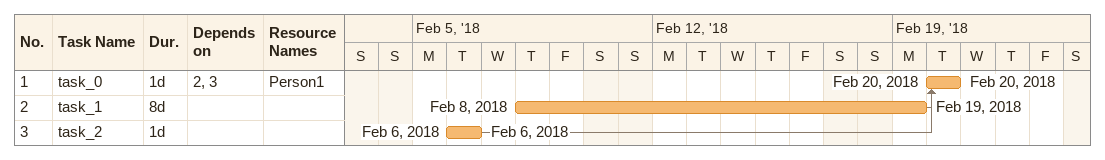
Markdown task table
| ID | Task | Duration | Start | Finish | Predecessors | Resources |
|---|---|---|---|---|---|---|
| 1 | task_0 | 1d | 2018-02-20 | 2018-02-20 | 2, 3 | Person1 |
| 2 | task_1 | 8d | 2018-02-08 | 2018-02-19 |  |  |
| 3 | task_2 | 1d | 2018-02-06 | 2018-02-06 |  |  |
